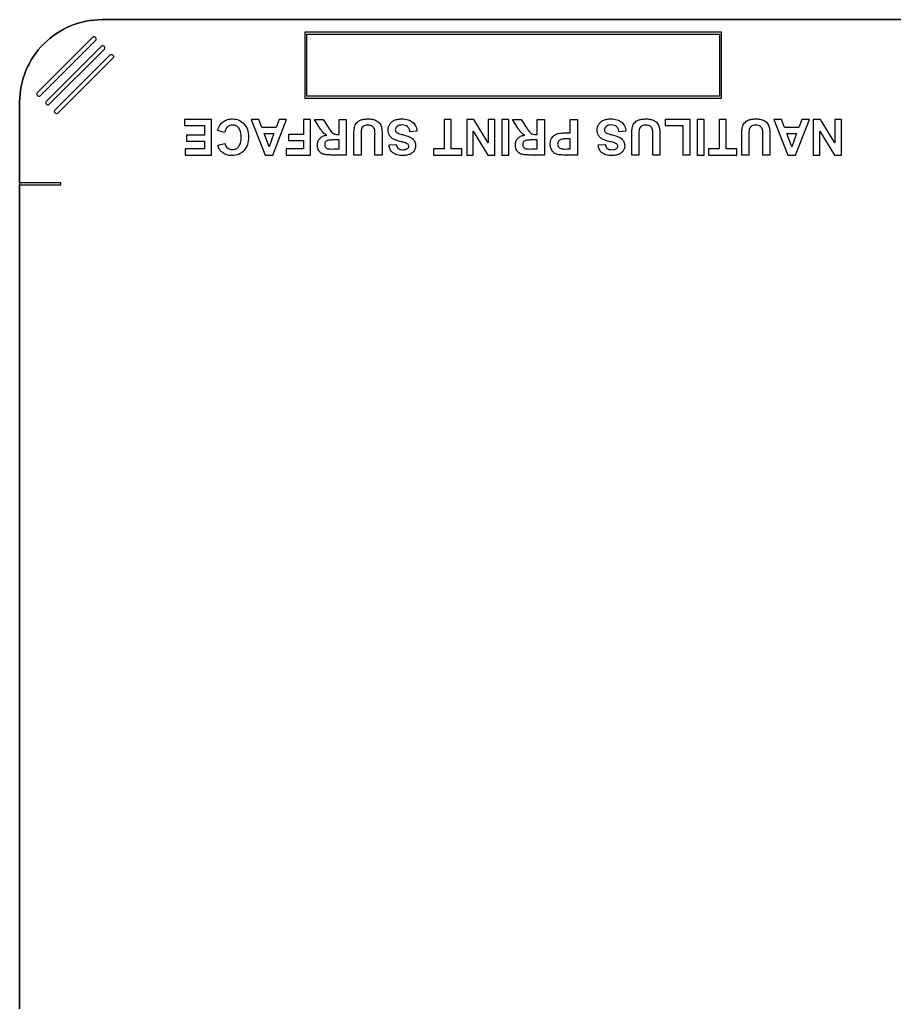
# Model space of a CAD drawing. Header units: millimetres. Extents: x -106 to 106, y -124 to 114.
# Drawn here: x -106 to 0, y -5.3 to 113.7 of the extents above; entities that cross this region are included whole.
import ezdxf

# ---------------------------------------------------------------- set-up
doc = ezdxf.new("R2010")
doc.units = ezdxf.units.MM
doc.layers.get('0').update_dxf_attribs({"linetype": 'CONTINUOUS'})

msp = doc.modelspace()

# ---------------------------------------------------------------- linework, layer by layer
for p, q in [((-69.75, 100.82), (-70.27, 101.65)), ((-70.27, 101.65), (-69.23, 101.65)), ((-69.23, 101.65), (-68.61, 100.72)), ((-67.28, 99.86), (-67.28, 101.65)), ((-67.28, 101.65), (-66.41, 101.65)), ((-66.41, 101.65), (-66.41, 97.36)), ((-45.75, 100.82), (-46.27, 101.65)), ((-46.27, 101.65), (-45.23, 101.65)), ((-45.23, 101.65), (-44.61, 100.72)), ((-43.28, 99.86), (-43.28, 101.65)), ((-43.28, 101.65), (-42.41, 101.65)), ((-42.41, 101.65), (-42.41, 97.36)), ((-39.27, 100.03), (-39.27, 101.65)), ((-39.27, 101.65), (-38.41, 101.65)), ((-38.41, 101.65), (-38.41, 97.36)), ((-81.16, 100.07), (-82, 100.34)), ((-57.85, 100.26), (-58.7, 100.17)), ((-39.84, 100.03), (-39.27, 100.03)), ((-32.52, 100.26), (-33.36, 100.17)), ((-67.28, 99.18), (-67.92, 99.18)), ((-67.45, 99.86), (-67.28, 99.86)), ((-67.28, 98.09), (-67.28, 99.18)), ((-65.49, 97.36), (-65.49, 99.61)), ((-64.63, 99.73), (-64.63, 97.36)), ((-62.94, 97.36), (-62.94, 99.69)), ((-62.07, 99.65), (-62.07, 97.36)), ((-43.28, 99.18), (-43.92, 99.18)), ((-43.45, 99.86), (-43.28, 99.86)), ((-43.28, 98.09), (-43.28, 99.18)), ((-39.27, 99.3), (-39.75, 99.3)), ((-39.27, 98.09), (-39.27, 99.3)), ((-31.82, 97.36), (-31.82, 99.61)), ((-30.96, 99.73), (-30.96, 97.36)), ((-29.26, 97.36), (-29.26, 99.69)), ((-28.4, 99.65), (-28.4, 97.36)), ((-18.49, 97.36), (-18.49, 99.61)), ((-17.63, 99.73), (-17.63, 97.36)), ((-15.93, 97.36), (-15.93, 99.69)), ((-15.07, 99.65), (-15.07, 97.36)), ((-81.98, 98.54), (-81.13, 98.75)), ((-67.95, 98.09), (-67.28, 98.09)), ((-61.22, 98.59), (-60.35, 98.62)), ((-43.95, 98.09), (-43.28, 98.09)), ((-39.69, 98.09), (-39.27, 98.09)), ((-35.89, 98.59), (-35.02, 98.62)), ((-66.41, 97.36), (-68.24, 97.36)), ((-64.63, 97.36), (-65.49, 97.36)), ((-62.07, 97.36), (-62.94, 97.36)), ((-42.41, 97.36), (-44.24, 97.36)), ((-38.41, 97.36), (-39.8, 97.36)), ((-30.96, 97.36), (-31.82, 97.36)), ((-28.4, 97.36), (-29.26, 97.36)), ((-17.63, 97.36), (-18.49, 97.36)), ((-15.07, 97.36), (-15.93, 97.36))]:
    msp.add_line(p, q)
msp.add_lwpolyline([(-106, -120.25), (-106, 93.75), (-101, 93.75), (-101, 94), (-106, 94), (-106, 103.75, -0.414214), (-96, 113.75), (96, 113.75, -0.414214), (106, 103.75), (106, 94), (101, 94), (101, 93.75), (106, 93.75), (106, -120.25, -0.414214)], format="xyb")
for points in [[(-106, 103.75), (-106, -120.25, 0.414214), (-102, -124.25), (-79.87, -124.25, 0.198912), (-76.33, -122.79), (-74.65, -121.1, -0.414214), (-72.35, -121.1), (-70.66, -122.79, 0.198912), (-67.13, -124.25), (70.13, -124.25, 0.198912), (73.67, -122.79), (75.35, -121.1, -0.414214), (77.65, -121.1), (79.34, -122.79, 0.198912), (82.87, -124.25), (102, -124.25, 0.414214), (106, -120.25), (106, 103.75, 0.414214), (96, 113.75), (-96, 113.75, 0.414214)], [(-103.5, 104.54), (-96.78, 111.26, 0.414214), (-96.78, 111.54), (-96.86, 111.61, 0.414214), (-97.14, 111.61), (-103.86, 104.89, 0.414214), (-103.86, 104.61), (-103.78, 104.54, 0.414214)], [(-96.08, 110.55), (-102.8, 103.83, 0.414214), (-102.8, 103.55), (-102.72, 103.48, 0.414214), (-102.44, 103.48), (-95.72, 110.19, 0.414214), (-95.72, 110.48), (-95.8, 110.55, 0.414214)], [(-95.02, 109.49, -0.414214), (-94.73, 109.49), (-94.66, 109.42, -0.414214), (-94.66, 109.13), (-101.38, 102.42, -0.414214), (-101.66, 102.42), (-101.73, 102.49, -0.414214), (-101.73, 102.77)]]:
    msp.add_lwpolyline(points, format="xyb", close=True)
for points in [[(-20.95, 112.25), (-71.45, 112.25), (-71.45, 104.25), (-20.95, 104.25)], [(-71.2, 112), (-21.2, 112), (-21.2, 104.5), (-71.2, 104.5)], [(-85.93, 97.36), (-82.74, 97.36), (-82.74, 101.65), (-86.01, 101.65), (-86.01, 100.93), (-83.61, 100.93), (-83.61, 99.76), (-85.76, 99.76), (-85.76, 99.04), (-83.61, 99.04), (-83.61, 98.09), (-85.93, 98.09)], [(-76.63, 100.68), (-77, 101.65), (-77.95, 101.65), (-76.23, 97.36), (-75.31, 97.36), (-73.64, 101.65), (-74.56, 101.65), (-74.91, 100.68)], [(-73.69, 97.36), (-70.75, 97.36), (-70.75, 101.65), (-71.61, 101.65), (-71.61, 99.83), (-73.41, 99.83), (-73.41, 99.1), (-71.61, 99.1), (-71.61, 98.09), (-73.69, 98.09)], [(-52.43, 98.09), (-53.71, 98.09), (-53.71, 101.65), (-54.57, 101.65), (-54.57, 98.09), (-55.85, 98.09), (-55.85, 97.36), (-52.43, 97.36)], [(-49.26, 97.36), (-48.42, 97.36), (-48.42, 101.65), (-49.22, 101.65), (-49.22, 98.85), (-50.95, 101.65), (-51.82, 101.65), (-51.82, 97.36), (-51.02, 97.36), (-51.02, 100.23)], [(-47.58, 97.36), (-46.71, 97.36), (-46.71, 101.65), (-47.58, 101.65)], [(-25.63, 97.39), (-24.76, 97.39), (-24.76, 101.65), (-27.79, 101.65), (-27.79, 100.93), (-25.63, 100.93)], [(-23.91, 97.36), (-23.05, 97.36), (-23.05, 101.65), (-23.91, 101.65)], [(-19.1, 98.09), (-20.37, 98.09), (-20.37, 101.65), (-21.24, 101.65), (-21.24, 98.09), (-22.51, 98.09), (-22.51, 97.36), (-19.1, 97.36)], [(-13.3, 100.68), (-13.67, 101.65), (-14.61, 101.65), (-12.89, 97.36), (-11.98, 97.36), (-10.3, 101.65), (-11.22, 101.65), (-11.58, 100.68)], [(-7.26, 97.36), (-6.42, 97.36), (-6.42, 101.65), (-7.22, 101.65), (-7.22, 98.85), (-8.95, 101.65), (-9.82, 101.65), (-9.82, 97.36), (-9.02, 97.36), (-9.02, 100.23)], [(-75.18, 99.95), (-75.76, 98.36), (-76.35, 99.95)], [(-11.85, 99.95), (-12.43, 98.36), (-13.02, 99.95)]]:
    msp.add_lwpolyline(points, close=True)
for points, knots in [([(-82, 100.34), (-81.93, 100.56), (-81.8, 100.96), (-81.49, 101.25), (-81.35, 101.39)], [0, 0, 0, 0, 0.0664564, 0.124346, 0.124346, 0.124346, 0.124346]), ([(-81.35, 101.39), (-81.19, 101.49), (-80.84, 101.7), (-80.43, 101.72), (-80.21, 101.73)], [0, 0, 0, 0, 0.0570753, 0.1207481, 0.1207481, 0.1207481, 0.1207481]), ([(-80.21, 101.73), (-79.94, 101.7), (-79.41, 101.66), (-79, 101.31), (-78.81, 101.14)], [0, 0, 0, 0, 0.0792875, 0.1557877, 0.1557877, 0.1557877, 0.1557877]), ([(-65.42, 100.71), (-65.4, 100.81), (-65.34, 101), (-65.22, 101.17), (-65.16, 101.25)], [0, 0, 0, 0, 0.03109435, 0.06028686, 0.06028686, 0.06028686, 0.06028686]), ([(-65.16, 101.25), (-65.09, 101.32), (-64.95, 101.46), (-64.76, 101.55), (-64.66, 101.6)], [0, 0, 0, 0, 0.02961839, 0.06191202, 0.06191202, 0.06191202, 0.06191202]), ([(-64.66, 101.6), (-64.54, 101.63), (-64.27, 101.72), (-63.99, 101.72), (-63.83, 101.73)], [0, 0, 0, 0, 0.037763, 0.08402007, 0.08402007, 0.08402007, 0.08402007]), ([(-63.83, 101.73), (-63.65, 101.73), (-63.33, 101.72), (-63.03, 101.63), (-62.9, 101.58)], [0, 0, 0, 0, 0.05420559, 0.09484931, 0.09484931, 0.09484931, 0.09484931]), ([(-62.9, 101.58), (-62.8, 101.54), (-62.61, 101.44), (-62.47, 101.29), (-62.4, 101.22)], [0, 0, 0, 0, 0.03280916, 0.06278157, 0.06278157, 0.06278157, 0.06278157]), ([(-62.4, 101.22), (-62.34, 101.14), (-62.23, 101), (-62.18, 100.82), (-62.15, 100.74)], [0, 0, 0, 0, 0.0278406, 0.05380637, 0.05380637, 0.05380637, 0.05380637]), ([(-61.14, 101.09), (-61.06, 101.2), (-60.91, 101.4), (-60.68, 101.52), (-60.56, 101.57)], [0, 0, 0, 0, 0.03744084, 0.07614736, 0.07614736, 0.07614736, 0.07614736]), ([(-60.56, 101.57), (-60.42, 101.62), (-60.12, 101.72), (-59.8, 101.73), (-59.63, 101.73)], [0, 0, 0, 0, 0.04372412, 0.0952164, 0.0952164, 0.0952164, 0.0952164]), ([(-59.63, 101.73), (-59.38, 101.72), (-58.93, 101.7), (-58.55, 101.46), (-58.37, 101.35)], [0, 0, 0, 0, 0.0726097, 0.1327502, 0.1327502, 0.1327502, 0.1327502]), ([(-58.37, 101.35), (-58.24, 101.21), (-57.96, 100.89), (-57.89, 100.48), (-57.85, 100.26)], [0, 0, 0, 0, 0.0579199, 0.1236961, 0.1236961, 0.1236961, 0.1236961]), ([(-35.8, 101.09), (-35.73, 101.2), (-35.57, 101.4), (-35.34, 101.52), (-35.22, 101.57)], [0, 0, 0, 0, 0.03744084, 0.07614757, 0.07614757, 0.07614757, 0.07614757]), ([(-35.22, 101.57), (-35.08, 101.62), (-34.78, 101.72), (-34.46, 101.73), (-34.29, 101.73)], [0, 0, 0, 0, 0.04372412, 0.09521616, 0.09521616, 0.09521616, 0.09521616]), ([(-34.29, 101.73), (-34.04, 101.72), (-33.59, 101.7), (-33.21, 101.46), (-33.04, 101.35)], [0, 0, 0, 0, 0.0726095, 0.1327502, 0.1327502, 0.1327502, 0.1327502]), ([(-33.04, 101.35), (-32.91, 101.21), (-32.63, 100.89), (-32.55, 100.48), (-32.52, 100.26)], [0, 0, 0, 0, 0.0579201, 0.1236962, 0.1236962, 0.1236962, 0.1236962]), ([(-31.75, 100.71), (-31.72, 100.81), (-31.67, 101), (-31.55, 101.17), (-31.49, 101.25)], [0, 0, 0, 0, 0.03109442, 0.06028694, 0.06028694, 0.06028694, 0.06028694]), ([(-31.49, 101.25), (-31.42, 101.32), (-31.28, 101.46), (-31.09, 101.55), (-30.99, 101.6)], [0, 0, 0, 0, 0.02961839, 0.06191202, 0.06191202, 0.06191202, 0.06191202]), ([(-30.99, 101.6), (-30.87, 101.63), (-30.6, 101.72), (-30.32, 101.72), (-30.16, 101.73)], [0, 0, 0, 0, 0.03776231, 0.08401985, 0.08401985, 0.08401985, 0.08401985]), ([(-30.16, 101.73), (-29.98, 101.73), (-29.66, 101.72), (-29.36, 101.63), (-29.23, 101.58)], [0, 0, 0, 0, 0.05420583, 0.09484909, 0.09484909, 0.09484909, 0.09484909]), ([(-29.23, 101.58), (-29.13, 101.54), (-28.94, 101.44), (-28.8, 101.29), (-28.73, 101.22)], [0, 0, 0, 0, 0.03280895, 0.06278171, 0.06278171, 0.06278171, 0.06278171]), ([(-28.73, 101.22), (-28.67, 101.14), (-28.56, 101), (-28.51, 100.82), (-28.48, 100.74)], [0, 0, 0, 0, 0.02784046, 0.0538064, 0.0538064, 0.0538064, 0.0538064]), ([(-18.42, 100.71), (-18.39, 100.81), (-18.34, 101), (-18.22, 101.17), (-18.16, 101.25)], [0, 0, 0, 0, 0.03109442, 0.06028694, 0.06028694, 0.06028694, 0.06028694]), ([(-18.16, 101.25), (-18.09, 101.32), (-17.95, 101.46), (-17.76, 101.55), (-17.66, 101.6)], [0, 0, 0, 0, 0.02961857, 0.06191199, 0.06191199, 0.06191199, 0.06191199]), ([(-17.66, 101.6), (-17.54, 101.63), (-17.27, 101.72), (-16.99, 101.72), (-16.83, 101.73)], [0, 0, 0, 0, 0.03776242, 0.08401997, 0.08401997, 0.08401997, 0.08401997]), ([(-16.83, 101.73), (-16.65, 101.73), (-16.33, 101.72), (-16.03, 101.63), (-15.9, 101.58)], [0, 0, 0, 0, 0.05420595, 0.09484904, 0.09484904, 0.09484904, 0.09484904]), ([(-15.9, 101.58), (-15.8, 101.54), (-15.61, 101.44), (-15.47, 101.29), (-15.4, 101.22)], [0, 0, 0, 0, 0.032809, 0.06278176, 0.06278176, 0.06278176, 0.06278176]), ([(-15.4, 101.22), (-15.34, 101.14), (-15.23, 101), (-15.18, 100.82), (-15.15, 100.74)], [0, 0, 0, 0, 0.02784043, 0.05380633, 0.05380633, 0.05380633, 0.05380633]), ([(-80.8, 100.77), (-80.88, 100.68), (-81.05, 100.48), (-81.12, 100.22), (-81.16, 100.07)], [0, 0, 0, 0, 0.03544947, 0.07876658, 0.07876658, 0.07876658, 0.07876658]), ([(-80.2, 100.99), (-80.31, 100.98), (-80.53, 100.96), (-80.71, 100.83), (-80.8, 100.77)], [0, 0, 0, 0, 0.03261899, 0.06452393, 0.06452393, 0.06452393, 0.06452393]), ([(-79.44, 100.64), (-79.55, 100.74), (-79.76, 100.94), (-80.05, 100.97), (-80.2, 100.99)], [0, 0, 0, 0, 0.04251303, 0.08586374, 0.08586374, 0.08586374, 0.08586374]), ([(-79.15, 99.48), (-79.15, 99.72), (-79.16, 100.13), (-79.36, 100.49), (-79.44, 100.64)], [0, 0, 0, 0, 0.0701102, 0.1213496, 0.1213496, 0.1213496, 0.1213496]), ([(-78.81, 101.14), (-78.65, 100.92), (-78.3, 100.44), (-78.27, 99.86), (-78.26, 99.54)], [0, 0, 0, 0, 0.0805722, 0.1722494, 0.1722494, 0.1722494, 0.1722494]), ([(-69.25, 100.12), (-69.33, 100.21), (-69.51, 100.43), (-69.66, 100.67), (-69.75, 100.82)], [0, 0, 0, 0, 0.03470504, 0.08551141, 0.08551141, 0.08551141, 0.08551141]), ([(-68.79, 99.76), (-68.88, 99.81), (-69.05, 99.92), (-69.19, 100.05), (-69.25, 100.12)], [0, 0, 0, 0, 0.03090752, 0.05893345, 0.05893345, 0.05893345, 0.05893345]), ([(-68.61, 100.72), (-68.52, 100.58), (-68.37, 100.36), (-68.21, 100.16), (-68.15, 100.09)], [0, 0, 0, 0, 0.04958124, 0.07797808, 0.07797808, 0.07797808, 0.07797808]), ([(-68.15, 100.09), (-68.11, 100.05), (-68.03, 99.97), (-67.94, 99.93), (-67.89, 99.91)], [0, 0, 0, 0, 0.01677063, 0.03183886, 0.03183886, 0.03183886, 0.03183886]), ([(-65.49, 99.61), (-65.49, 99.84), (-65.49, 100.2), (-65.44, 100.56), (-65.42, 100.71)], [0, 0, 0, 0, 0.0660146, 0.1096208, 0.1096208, 0.1096208, 0.1096208]), ([(-64.59, 100.46), (-64.6, 100.37), (-64.63, 100.12), (-64.63, 99.88), (-64.63, 99.73)], [0, 0, 0, 0, 0.02936287, 0.07309885, 0.07309885, 0.07309885, 0.07309885]), ([(-64.36, 100.83), (-64.42, 100.78), (-64.53, 100.68), (-64.57, 100.54), (-64.59, 100.46)], [0, 0, 0, 0, 0.02253852, 0.04414948, 0.04414948, 0.04414948, 0.04414948]), ([(-63.81, 100.99), (-63.92, 100.98), (-64.12, 100.98), (-64.29, 100.88), (-64.36, 100.83)], [0, 0, 0, 0, 0.03259243, 0.05848652, 0.05848652, 0.05848652, 0.05848652]), ([(-63.23, 100.83), (-63.31, 100.87), (-63.49, 100.97), (-63.69, 100.98), (-63.81, 100.99)], [0, 0, 0, 0, 0.02753325, 0.06026022, 0.06026022, 0.06026022, 0.06026022]), ([(-62.97, 100.4), (-62.99, 100.49), (-63.04, 100.65), (-63.17, 100.77), (-63.23, 100.83)], [0, 0, 0, 0, 0.02556262, 0.05080577, 0.05080577, 0.05080577, 0.05080577]), ([(-62.94, 99.69), (-62.93, 99.84), (-62.93, 100.08), (-62.96, 100.32), (-62.97, 100.4)], [0, 0, 0, 0, 0.04563697, 0.07189594, 0.07189594, 0.07189594, 0.07189594]), ([(-62.15, 100.74), (-62.13, 100.59), (-62.07, 100.23), (-62.07, 99.86), (-62.07, 99.65)], [0, 0, 0, 0, 0.0461452, 0.1094621, 0.1094621, 0.1094621, 0.1094621]), ([(-61.35, 100.4), (-61.34, 100.52), (-61.32, 100.77), (-61.2, 100.99), (-61.14, 101.09)], [0, 0, 0, 0, 0.03610803, 0.07287793, 0.07287793, 0.07287793, 0.07287793]), ([(-61.17, 99.72), (-61.22, 99.82), (-61.33, 100.04), (-61.34, 100.28), (-61.35, 100.4)], [0, 0, 0, 0, 0.03350857, 0.07121612, 0.07121612, 0.07121612, 0.07121612]), ([(-60.27, 100.82), (-60.33, 100.76), (-60.45, 100.65), (-60.47, 100.48), (-60.48, 100.41)], [0, 0, 0, 0, 0.02496823, 0.04782265, 0.04782265, 0.04782265, 0.04782265]), ([(-60.48, 100.41), (-60.47, 100.36), (-60.47, 100.26), (-60.41, 100.18), (-60.39, 100.15)], [0, 0, 0, 0, 0.01427504, 0.02787009, 0.02787009, 0.02787009, 0.02787009]), ([(-60.39, 100.15), (-60.35, 100.11), (-60.26, 100.03), (-60.14, 99.98), (-60.08, 99.96)], [0, 0, 0, 0, 0.01582583, 0.03662281, 0.03662281, 0.03662281, 0.03662281]), ([(-59.63, 101), (-59.76, 100.99), (-59.99, 100.99), (-60.18, 100.87), (-60.27, 100.82)], [0, 0, 0, 0, 0.03699709, 0.06655858, 0.06655858, 0.06655858, 0.06655858]), ([(-60.08, 99.96), (-59.99, 99.94), (-59.76, 99.87), (-59.53, 99.81), (-59.38, 99.77)], [0, 0, 0, 0, 0.02602755, 0.07193021, 0.07193021, 0.07193021, 0.07193021]), ([(-59.01, 100.8), (-59.09, 100.86), (-59.28, 100.98), (-59.51, 100.99), (-59.63, 101)], [0, 0, 0, 0, 0.03117056, 0.06700411, 0.06700411, 0.06700411, 0.06700411]), ([(-58.7, 100.17), (-58.72, 100.3), (-58.78, 100.54), (-58.93, 100.72), (-59.01, 100.8)], [0, 0, 0, 0, 0.03860463, 0.07067772, 0.07067772, 0.07067772, 0.07067772]), ([(-45.25, 100.12), (-45.33, 100.21), (-45.51, 100.43), (-45.66, 100.67), (-45.75, 100.82)], [0, 0, 0, 0, 0.03470504, 0.08551114, 0.08551114, 0.08551114, 0.08551114]), ([(-44.79, 99.76), (-44.88, 99.81), (-45.05, 99.92), (-45.19, 100.05), (-45.25, 100.12)], [0, 0, 0, 0, 0.03090732, 0.05893361, 0.05893361, 0.05893361, 0.05893361]), ([(-44.61, 100.72), (-44.52, 100.58), (-44.37, 100.36), (-44.21, 100.16), (-44.15, 100.09)], [0, 0, 0, 0, 0.04958138, 0.07797821, 0.07797821, 0.07797821, 0.07797821]), ([(-44.15, 100.09), (-44.11, 100.05), (-44.03, 99.97), (-43.94, 99.93), (-43.89, 99.91)], [0, 0, 0, 0, 0.01677045, 0.03183868, 0.03183868, 0.03183868, 0.03183868]), ([(-41.19, 99.77), (-41.11, 99.82), (-40.97, 99.91), (-40.81, 99.95), (-40.74, 99.97)], [0, 0, 0, 0, 0.02570495, 0.04960723, 0.04960723, 0.04960723, 0.04960723]), ([(-40.74, 99.97), (-40.61, 99.99), (-40.31, 100.03), (-40.01, 100.03), (-39.84, 100.03)], [0, 0, 0, 0, 0.03829177, 0.0902433, 0.0902433, 0.0902433, 0.0902433]), ([(-36.01, 100.4), (-36, 100.52), (-35.98, 100.77), (-35.86, 100.99), (-35.8, 101.09)], [0, 0, 0, 0, 0.03610803, 0.07287793, 0.07287793, 0.07287793, 0.07287793]), ([(-35.84, 99.72), (-35.89, 99.82), (-35.99, 100.04), (-36, 100.28), (-36.01, 100.4)], [0, 0, 0, 0, 0.03350838, 0.07121597, 0.07121597, 0.07121597, 0.07121597]), ([(-34.93, 100.82), (-34.99, 100.76), (-35.11, 100.65), (-35.13, 100.48), (-35.14, 100.41)], [0, 0, 0, 0, 0.02496823, 0.04782265, 0.04782265, 0.04782265, 0.04782265]), ([(-35.14, 100.41), (-35.14, 100.36), (-35.13, 100.26), (-35.08, 100.18), (-35.05, 100.15)], [0, 0, 0, 0, 0.014275, 0.02787017, 0.02787017, 0.02787017, 0.02787017]), ([(-35.05, 100.15), (-35.01, 100.11), (-34.92, 100.03), (-34.81, 99.98), (-34.74, 99.96)], [0, 0, 0, 0, 0.01582583, 0.03662324, 0.03662324, 0.03662324, 0.03662324]), ([(-34.3, 101), (-34.42, 100.99), (-34.65, 100.99), (-34.84, 100.87), (-34.93, 100.82)], [0, 0, 0, 0, 0.03699732, 0.06655881, 0.06655881, 0.06655881, 0.06655881]), ([(-34.74, 99.96), (-34.66, 99.94), (-34.43, 99.87), (-34.19, 99.81), (-34.05, 99.77)], [0, 0, 0, 0, 0.02602709, 0.07192999, 0.07192999, 0.07192999, 0.07192999]), ([(-33.67, 100.8), (-33.76, 100.86), (-33.95, 100.98), (-34.18, 100.99), (-34.3, 101)], [0, 0, 0, 0, 0.03117036, 0.0670039, 0.0670039, 0.0670039, 0.0670039]), ([(-33.36, 100.17), (-33.39, 100.3), (-33.44, 100.54), (-33.6, 100.72), (-33.67, 100.8)], [0, 0, 0, 0, 0.0386047, 0.07067779, 0.07067779, 0.07067779, 0.07067779]), ([(-31.82, 99.61), (-31.82, 99.84), (-31.82, 100.2), (-31.77, 100.56), (-31.75, 100.71)], [0, 0, 0, 0, 0.0660146, 0.1096208, 0.1096208, 0.1096208, 0.1096208]), ([(-30.92, 100.46), (-30.93, 100.37), (-30.96, 100.12), (-30.96, 99.88), (-30.96, 99.73)], [0, 0, 0, 0, 0.02936289, 0.07309887, 0.07309887, 0.07309887, 0.07309887]), ([(-30.69, 100.83), (-30.75, 100.78), (-30.86, 100.68), (-30.9, 100.54), (-30.92, 100.46)], [0, 0, 0, 0, 0.02253852, 0.04414948, 0.04414948, 0.04414948, 0.04414948]), ([(-30.14, 100.99), (-30.25, 100.98), (-30.44, 100.98), (-30.62, 100.88), (-30.69, 100.83)], [0, 0, 0, 0, 0.0325922, 0.05848649, 0.05848649, 0.05848649, 0.05848649]), ([(-29.56, 100.83), (-29.64, 100.87), (-29.82, 100.97), (-30.02, 100.98), (-30.14, 100.99)], [0, 0, 0, 0, 0.02753303, 0.06026024, 0.06026024, 0.06026024, 0.06026024]), ([(-29.3, 100.4), (-29.32, 100.49), (-29.37, 100.65), (-29.5, 100.77), (-29.56, 100.83)], [0, 0, 0, 0, 0.02556271, 0.0508057, 0.0508057, 0.0508057, 0.0508057]), ([(-29.26, 99.69), (-29.26, 99.84), (-29.26, 100.08), (-29.29, 100.32), (-29.3, 100.4)], [0, 0, 0, 0, 0.04563697, 0.07189594, 0.07189594, 0.07189594, 0.07189594]), ([(-28.48, 100.74), (-28.46, 100.59), (-28.4, 100.23), (-28.4, 99.86), (-28.4, 99.65)], [0, 0, 0, 0, 0.0461452, 0.1094621, 0.1094621, 0.1094621, 0.1094621]), ([(-18.49, 99.61), (-18.49, 99.84), (-18.49, 100.2), (-18.44, 100.56), (-18.42, 100.71)], [0, 0, 0, 0, 0.0660146, 0.1096208, 0.1096208, 0.1096208, 0.1096208]), ([(-17.59, 100.46), (-17.6, 100.37), (-17.63, 100.12), (-17.63, 99.88), (-17.63, 99.73)], [0, 0, 0, 0, 0.02936289, 0.07309887, 0.07309887, 0.07309887, 0.07309887]), ([(-17.36, 100.83), (-17.42, 100.78), (-17.53, 100.68), (-17.57, 100.54), (-17.59, 100.46)], [0, 0, 0, 0, 0.02253852, 0.04414944, 0.04414944, 0.04414944, 0.04414944]), ([(-16.8, 100.99), (-16.92, 100.98), (-17.11, 100.98), (-17.29, 100.88), (-17.36, 100.83)], [0, 0, 0, 0, 0.03259196, 0.05848647, 0.05848647, 0.05848647, 0.05848647]), ([(-16.23, 100.83), (-16.31, 100.87), (-16.49, 100.97), (-16.69, 100.98), (-16.8, 100.99)], [0, 0, 0, 0, 0.02753303, 0.06026036, 0.06026036, 0.06026036, 0.06026036]), ([(-15.97, 100.4), (-15.99, 100.49), (-16.04, 100.65), (-16.17, 100.77), (-16.23, 100.83)], [0, 0, 0, 0, 0.02556275, 0.05080574, 0.05080574, 0.05080574, 0.05080574]), ([(-15.93, 99.69), (-15.93, 99.84), (-15.93, 100.08), (-15.96, 100.32), (-15.97, 100.4)], [0, 0, 0, 0, 0.04563697, 0.07189593, 0.07189593, 0.07189593, 0.07189593]), ([(-15.15, 100.74), (-15.13, 100.59), (-15.07, 100.23), (-15.07, 99.86), (-15.07, 99.65)], [0, 0, 0, 0, 0.0461452, 0.1094621, 0.1094621, 0.1094621, 0.1094621]), ([(-79.45, 98.37), (-79.36, 98.52), (-79.16, 98.86), (-79.15, 99.25), (-79.15, 99.48)], [0, 0, 0, 0, 0.0501315, 0.1166857, 0.1166857, 0.1166857, 0.1166857]), ([(-78.26, 99.54), (-78.27, 99.22), (-78.3, 98.61), (-78.65, 98.11), (-78.81, 97.88)], [0, 0, 0, 0, 0.0962521, 0.1787657, 0.1787657, 0.1787657, 0.1787657]), ([(-69.92, 98.56), (-69.91, 98.72), (-69.89, 99.01), (-69.72, 99.25), (-69.64, 99.36)], [0, 0, 0, 0, 0.04469664, 0.08627981, 0.08627981, 0.08627981, 0.08627981]), ([(-69.64, 99.36), (-69.53, 99.46), (-69.28, 99.67), (-68.96, 99.73), (-68.79, 99.76)], [0, 0, 0, 0, 0.04376857, 0.09522833, 0.09522833, 0.09522833, 0.09522833]), ([(-68.94, 98.94), (-68.97, 98.89), (-69.02, 98.79), (-69.03, 98.68), (-69.03, 98.62)], [0, 0, 0, 0, 0.01592978, 0.03379008, 0.03379008, 0.03379008, 0.03379008]), ([(-68.7, 99.12), (-68.75, 99.1), (-68.84, 99.06), (-68.91, 98.98), (-68.94, 98.94)], [0, 0, 0, 0, 0.01559285, 0.03077206, 0.03077206, 0.03077206, 0.03077206]), ([(-67.92, 99.18), (-68.09, 99.18), (-68.35, 99.18), (-68.61, 99.14), (-68.7, 99.12)], [0, 0, 0, 0, 0.05070112, 0.07823221, 0.07823221, 0.07823221, 0.07823221]), ([(-67.89, 99.91), (-67.83, 99.9), (-67.69, 99.86), (-67.54, 99.86), (-67.45, 99.86)], [0, 0, 0, 0, 0.01816299, 0.04404628, 0.04404628, 0.04404628, 0.04404628]), ([(-60.7, 99.28), (-60.79, 99.34), (-60.98, 99.45), (-61.11, 99.63), (-61.17, 99.72)], [0, 0, 0, 0, 0.03297714, 0.06507722, 0.06507722, 0.06507722, 0.06507722]), ([(-59.76, 98.97), (-59.95, 99.02), (-60.27, 99.09), (-60.57, 99.23), (-60.7, 99.28)], [0, 0, 0, 0, 0.05710094, 0.09874071, 0.09874071, 0.09874071, 0.09874071]), ([(-58.97, 98.69), (-59.06, 98.74), (-59.31, 98.87), (-59.59, 98.93), (-59.76, 98.97)], [0, 0, 0, 0, 0.03144453, 0.08504768, 0.08504768, 0.08504768, 0.08504768]), ([(-59.38, 99.77), (-59.18, 99.72), (-58.83, 99.63), (-58.53, 99.43), (-58.4, 99.35)], [0, 0, 0, 0, 0.062375, 0.107356, 0.107356, 0.107356, 0.107356]), ([(-58.4, 99.35), (-58.29, 99.22), (-58.06, 98.98), (-58.03, 98.65), (-58.01, 98.48)], [0, 0, 0, 0, 0.04926289, 0.09738441, 0.09738441, 0.09738441, 0.09738441]), ([(-45.92, 98.56), (-45.91, 98.72), (-45.89, 99.01), (-45.72, 99.25), (-45.64, 99.36)], [0, 0, 0, 0, 0.04469664, 0.08627969, 0.08627969, 0.08627969, 0.08627969]), ([(-45.64, 99.36), (-45.53, 99.46), (-45.28, 99.67), (-44.96, 99.73), (-44.79, 99.76)], [0, 0, 0, 0, 0.04376838, 0.09522837, 0.09522837, 0.09522837, 0.09522837]), ([(-44.94, 98.94), (-44.97, 98.89), (-45.02, 98.79), (-45.03, 98.68), (-45.03, 98.62)], [0, 0, 0, 0, 0.01592978, 0.03379008, 0.03379008, 0.03379008, 0.03379008]), ([(-44.7, 99.12), (-44.75, 99.1), (-44.84, 99.06), (-44.91, 98.98), (-44.94, 98.94)], [0, 0, 0, 0, 0.01559285, 0.03077173, 0.03077173, 0.03077173, 0.03077173]), ([(-43.92, 99.18), (-44.09, 99.18), (-44.35, 99.18), (-44.61, 99.14), (-44.7, 99.12)], [0, 0, 0, 0, 0.05070064, 0.07823245, 0.07823245, 0.07823245, 0.07823245]), ([(-43.89, 99.91), (-43.83, 99.9), (-43.69, 99.86), (-43.54, 99.86), (-43.45, 99.86)], [0, 0, 0, 0, 0.01816345, 0.04404603, 0.04404603, 0.04404603, 0.04404603]), ([(-41.7, 98.68), (-41.69, 98.8), (-41.68, 99.03), (-41.59, 99.25), (-41.55, 99.35)], [0, 0, 0, 0, 0.03657785, 0.06854791, 0.06854791, 0.06854791, 0.06854791]), ([(-41.55, 99.35), (-41.5, 99.43), (-41.41, 99.59), (-41.26, 99.71), (-41.19, 99.77)], [0, 0, 0, 0, 0.02905958, 0.05628259, 0.05628259, 0.05628259, 0.05628259]), ([(-40.7, 99.03), (-40.73, 98.98), (-40.79, 98.87), (-40.8, 98.75), (-40.8, 98.69)], [0, 0, 0, 0, 0.01718366, 0.03522241, 0.03522241, 0.03522241, 0.03522241]), ([(-40.43, 99.24), (-40.49, 99.21), (-40.59, 99.16), (-40.67, 99.07), (-40.7, 99.03)], [0, 0, 0, 0, 0.01767473, 0.03474814, 0.03474814, 0.03474814, 0.03474814]), ([(-39.75, 99.3), (-39.89, 99.31), (-40.12, 99.31), (-40.35, 99.26), (-40.43, 99.24)], [0, 0, 0, 0, 0.04280664, 0.06907869, 0.06907869, 0.06907869, 0.06907869]), ([(-35.36, 99.28), (-35.46, 99.34), (-35.65, 99.45), (-35.77, 99.63), (-35.84, 99.72)], [0, 0, 0, 0, 0.03297714, 0.06507752, 0.06507752, 0.06507752, 0.06507752]), ([(-34.43, 98.97), (-34.61, 99.02), (-34.93, 99.09), (-35.24, 99.23), (-35.36, 99.28)], [0, 0, 0, 0, 0.05710117, 0.09874049, 0.09874049, 0.09874049, 0.09874049]), ([(-33.63, 98.69), (-33.72, 98.74), (-33.97, 98.87), (-34.25, 98.93), (-34.43, 98.97)], [0, 0, 0, 0, 0.03144475, 0.08504767, 0.08504767, 0.08504767, 0.08504767]), ([(-34.05, 99.77), (-33.84, 99.72), (-33.49, 99.63), (-33.19, 99.43), (-33.07, 99.35)], [0, 0, 0, 0, 0.062375, 0.107356, 0.107356, 0.107356, 0.107356]), ([(-33.07, 99.35), (-32.95, 99.22), (-32.72, 98.98), (-32.69, 98.65), (-32.67, 98.48)], [0, 0, 0, 0, 0.04926289, 0.09738441, 0.09738441, 0.09738441, 0.09738441]), ([(-81.55, 97.75), (-81.64, 97.86), (-81.84, 98.09), (-81.93, 98.38), (-81.98, 98.54)], [0, 0, 0, 0, 0.0422185, 0.09131723, 0.09131723, 0.09131723, 0.09131723]), ([(-80.26, 97.29), (-80.51, 97.3), (-80.98, 97.33), (-81.36, 97.62), (-81.55, 97.75)], [0, 0, 0, 0, 0.0723545, 0.1388824, 0.1388824, 0.1388824, 0.1388824]), ([(-81.13, 98.75), (-81.1, 98.64), (-81.03, 98.44), (-80.88, 98.29), (-80.81, 98.22)], [0, 0, 0, 0, 0.03211172, 0.0625004, 0.0625004, 0.0625004, 0.0625004]), ([(-80.81, 98.22), (-80.72, 98.16), (-80.54, 98.05), (-80.33, 98.03), (-80.22, 98.03)], [0, 0, 0, 0, 0.03044621, 0.06277963, 0.06277963, 0.06277963, 0.06277963]), ([(-78.81, 97.88), (-79.01, 97.71), (-79.43, 97.35), (-79.98, 97.31), (-80.26, 97.29)], [0, 0, 0, 0, 0.0780186, 0.160875, 0.160875, 0.160875, 0.160875]), ([(-80.22, 98.03), (-80.07, 98.04), (-79.77, 98.07), (-79.55, 98.27), (-79.45, 98.37)], [0, 0, 0, 0, 0.04408992, 0.08690731, 0.08690731, 0.08690731, 0.08690731]), ([(-69.74, 97.89), (-69.79, 97.99), (-69.9, 98.2), (-69.92, 98.44), (-69.92, 98.56)], [0, 0, 0, 0, 0.03469201, 0.07095811, 0.07095811, 0.07095811, 0.07095811]), ([(-69.24, 97.47), (-69.34, 97.52), (-69.54, 97.62), (-69.67, 97.8), (-69.74, 97.89)], [0, 0, 0, 0, 0.03236356, 0.06563922, 0.06563922, 0.06563922, 0.06563922]), ([(-69.03, 98.62), (-69.03, 98.55), (-69.02, 98.42), (-68.95, 98.32), (-68.91, 98.27)], [0, 0, 0, 0, 0.0198047, 0.03749739, 0.03749739, 0.03749739, 0.03749739]), ([(-68.91, 98.27), (-68.87, 98.23), (-68.78, 98.14), (-68.65, 98.11), (-68.59, 98.1)], [0, 0, 0, 0, 0.01769113, 0.03733359, 0.03733359, 0.03733359, 0.03733359]), ([(-68.59, 98.1), (-68.52, 98.1), (-68.31, 98.08), (-68.1, 98.08), (-67.95, 98.09)], [0, 0, 0, 0, 0.02112244, 0.06331124, 0.06331124, 0.06331124, 0.06331124]), ([(-60.79, 97.64), (-60.91, 97.77), (-61.16, 98.04), (-61.2, 98.4), (-61.22, 98.59)], [0, 0, 0, 0, 0.0518041, 0.1063334, 0.1063334, 0.1063334, 0.1063334]), ([(-59.58, 97.29), (-59.82, 97.29), (-60.26, 97.31), (-60.63, 97.54), (-60.79, 97.64)], [0, 0, 0, 0, 0.0714138, 0.1288096, 0.1288096, 0.1288096, 0.1288096]), ([(-60.35, 98.62), (-60.33, 98.53), (-60.3, 98.34), (-60.17, 98.21), (-60.12, 98.15)], [0, 0, 0, 0, 0.02977039, 0.05417481, 0.05417481, 0.05417481, 0.05417481]), ([(-60.12, 98.15), (-60.04, 98.11), (-59.87, 98.01), (-59.68, 98.01), (-59.57, 98)], [0, 0, 0, 0, 0.02534101, 0.05758891, 0.05758891, 0.05758891, 0.05758891]), ([(-59.57, 98), (-59.45, 98.01), (-59.24, 98.01), (-59.06, 98.11), (-58.97, 98.16)], [0, 0, 0, 0, 0.03391477, 0.0619371, 0.0619371, 0.0619371, 0.0619371]), ([(-58.84, 98.43), (-58.84, 98.47), (-58.86, 98.58), (-58.93, 98.65), (-58.97, 98.69)], [0, 0, 0, 0, 0.0144984, 0.02986084, 0.02986084, 0.02986084, 0.02986084]), ([(-58.97, 98.16), (-58.93, 98.19), (-58.85, 98.27), (-58.84, 98.37), (-58.84, 98.43)], [0, 0, 0, 0, 0.01556508, 0.03096926, 0.03096926, 0.03096926, 0.03096926]), ([(-58.19, 97.87), (-58.26, 97.78), (-58.41, 97.59), (-58.62, 97.49), (-58.73, 97.44)], [0, 0, 0, 0, 0.03388923, 0.06983265, 0.06983265, 0.06983265, 0.06983265]), ([(-58.01, 98.48), (-58.02, 98.38), (-58.03, 98.16), (-58.14, 97.97), (-58.19, 97.87)], [0, 0, 0, 0, 0.03208933, 0.06483696, 0.06483696, 0.06483696, 0.06483696]), ([(-45.74, 97.89), (-45.79, 97.99), (-45.9, 98.2), (-45.92, 98.44), (-45.92, 98.56)], [0, 0, 0, 0, 0.03469191, 0.07095801, 0.07095801, 0.07095801, 0.07095801]), ([(-45.24, 97.47), (-45.34, 97.52), (-45.54, 97.62), (-45.67, 97.8), (-45.74, 97.89)], [0, 0, 0, 0, 0.03236376, 0.06563927, 0.06563927, 0.06563927, 0.06563927]), ([(-45.03, 98.62), (-45.03, 98.55), (-45.02, 98.42), (-44.95, 98.32), (-44.91, 98.27)], [0, 0, 0, 0, 0.0198047, 0.03749727, 0.03749727, 0.03749727, 0.03749727]), ([(-44.91, 98.27), (-44.87, 98.23), (-44.78, 98.14), (-44.65, 98.11), (-44.59, 98.1)], [0, 0, 0, 0, 0.01769113, 0.03733359, 0.03733359, 0.03733359, 0.03733359]), ([(-44.59, 98.1), (-44.52, 98.1), (-44.31, 98.08), (-44.1, 98.08), (-43.95, 98.09)], [0, 0, 0, 0, 0.0211222, 0.06331124, 0.06331124, 0.06331124, 0.06331124]), ([(-41.45, 97.84), (-41.52, 97.96), (-41.67, 98.22), (-41.69, 98.52), (-41.7, 98.68)], [0, 0, 0, 0, 0.04153339, 0.08849331, 0.08849331, 0.08849331, 0.08849331]), ([(-40.83, 97.42), (-40.95, 97.47), (-41.19, 97.55), (-41.36, 97.75), (-41.45, 97.84)], [0, 0, 0, 0, 0.03722119, 0.07584009, 0.07584009, 0.07584009, 0.07584009]), ([(-40.8, 98.69), (-40.8, 98.62), (-40.79, 98.48), (-40.7, 98.36), (-40.66, 98.31)], [0, 0, 0, 0, 0.02166202, 0.04179708, 0.04179708, 0.04179708, 0.04179708]), ([(-40.66, 98.31), (-40.61, 98.26), (-40.52, 98.17), (-40.38, 98.13), (-40.32, 98.11)], [0, 0, 0, 0, 0.01991467, 0.04029772, 0.04029772, 0.04029772, 0.04029772]), ([(-40.32, 98.11), (-40.24, 98.11), (-40.03, 98.08), (-39.82, 98.08), (-39.69, 98.09)], [0, 0, 0, 0, 0.0234674, 0.06251245, 0.06251245, 0.06251245, 0.06251245]), ([(-35.46, 97.64), (-35.58, 97.77), (-35.82, 98.04), (-35.86, 98.4), (-35.89, 98.59)], [0, 0, 0, 0, 0.0518042, 0.1063335, 0.1063335, 0.1063335, 0.1063335]), ([(-34.24, 97.29), (-34.48, 97.29), (-34.92, 97.31), (-35.29, 97.54), (-35.46, 97.64)], [0, 0, 0, 0, 0.0714141, 0.1288099, 0.1288099, 0.1288099, 0.1288099]), ([(-35.02, 98.62), (-35, 98.53), (-34.96, 98.34), (-34.84, 98.21), (-34.78, 98.15)], [0, 0, 0, 0, 0.02977032, 0.05417474, 0.05417474, 0.05417474, 0.05417474]), ([(-34.78, 98.15), (-34.71, 98.11), (-34.54, 98.01), (-34.34, 98.01), (-34.23, 98)], [0, 0, 0, 0, 0.02534101, 0.05758891, 0.05758891, 0.05758891, 0.05758891]), ([(-34.23, 98), (-34.12, 98.01), (-33.91, 98.01), (-33.72, 98.11), (-33.64, 98.16)], [0, 0, 0, 0, 0.0339143, 0.06193706, 0.06193706, 0.06193706, 0.06193706]), ([(-33.64, 98.16), (-33.6, 98.19), (-33.52, 98.27), (-33.51, 98.37), (-33.5, 98.43)], [0, 0, 0, 0, 0.01556493, 0.0309691, 0.0309691, 0.0309691, 0.0309691]), ([(-33.5, 98.43), (-33.51, 98.47), (-33.52, 98.58), (-33.59, 98.65), (-33.63, 98.69)], [0, 0, 0, 0, 0.01449845, 0.02986059, 0.02986059, 0.02986059, 0.02986059]), ([(-32.86, 97.87), (-32.93, 97.78), (-33.07, 97.59), (-33.29, 97.49), (-33.39, 97.44)], [0, 0, 0, 0, 0.03388923, 0.06983286, 0.06983286, 0.06983286, 0.06983286]), ([(-32.67, 98.48), (-32.68, 98.38), (-32.7, 98.16), (-32.8, 97.97), (-32.86, 97.87)], [0, 0, 0, 0, 0.03208929, 0.06483693, 0.06483693, 0.06483693, 0.06483693]), ([(-68.24, 97.36), (-68.43, 97.36), (-68.77, 97.36), (-69.1, 97.44), (-69.24, 97.47)], [0, 0, 0, 0, 0.0595062, 0.1010364, 0.1010364, 0.1010364, 0.1010364]), ([(-58.73, 97.44), (-58.86, 97.39), (-59.13, 97.3), (-59.42, 97.29), (-59.58, 97.29)], [0, 0, 0, 0, 0.04022758, 0.08626541, 0.08626541, 0.08626541, 0.08626541]), ([(-44.24, 97.36), (-44.43, 97.36), (-44.77, 97.36), (-45.1, 97.44), (-45.24, 97.47)], [0, 0, 0, 0, 0.0595065, 0.1010364, 0.1010364, 0.1010364, 0.1010364]), ([(-39.8, 97.36), (-40.02, 97.36), (-40.36, 97.35), (-40.7, 97.4), (-40.83, 97.42)], [0, 0, 0, 0, 0.065352, 0.1034529, 0.1034529, 0.1034529, 0.1034529]), ([(-33.39, 97.44), (-33.52, 97.39), (-33.8, 97.3), (-34.09, 97.29), (-34.24, 97.29)], [0, 0, 0, 0, 0.04022758, 0.08626541, 0.08626541, 0.08626541, 0.08626541])]:
    msp.add_open_spline(points, degree=3, knots=knots)

doc.saveas('drawing.dxf')
